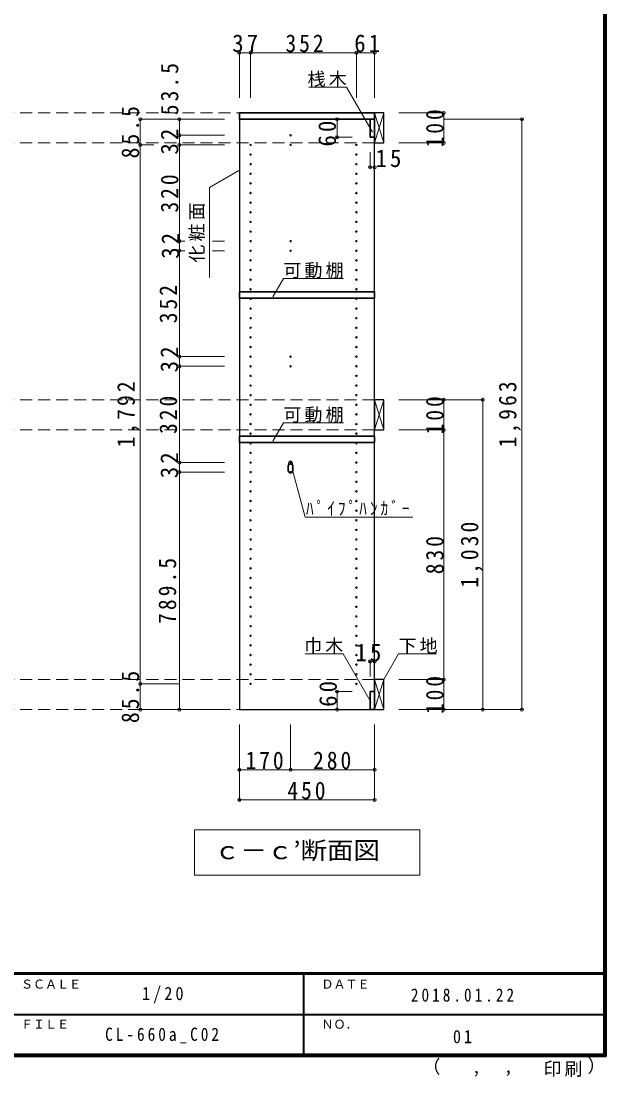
# Model space of a CAD drawing. Units: millimetres at full size, sheet at 1:20; details may follow other scales. Extents: x -3922 to 3878, y -2932 to 2722.
# Drawn here: x 1932 to 3878, y -2932 to 578 of the extents above; entities that cross this region are included whole.
import ezdxf
from ezdxf.enums import TextEntityAlignment as Align

# ---------------------------------------------------------------- set-up
doc = ezdxf.new("R2010")
doc.units = ezdxf.units.MM
doc.header["$LTSCALE"] = 20
doc.header["$PDMODE"] = 32
doc.header["$PDSIZE"] = 10
doc.linetypes.add('DASHED2', pattern=[3, 2, -1])
for name, color, linetype, lineweight in [('0-2', 2, 'Continuous', 35), ('0-4_可動棚', 3, 'Continuous', 25), ('0-5_側板', 4, 'Continuous', 9), ('0-6_パイプハンガー', 4, 'Continuous', 9), ('0-7_桟木・巾木', 2, 'Continuous', 35), ('0-8', 3, 'Continuous', 25), ('0-A_文字', 7, 'Continuous', 18), ('0-B_寸法', 7, 'Continuous', 9), ('F-1_枠', 6, 'Continuous', 40)]:
    doc.layers.add(name, color=color, linetype=linetype, lineweight=lineweight)
doc.layers.add('F-A_文字', color=7, linetype='Continuous')
doc.styles.add('ＭＳ ゴシック', font='')
doc.styles.get('ＭＳ ゴシック').set_extended_font_data('MS Gothic')

msp = doc.modelspace()

# ---------------------------------------------------------------- linework, layer by layer
at = {"layer": '0-2'}
for p, q in [((2658.33, 272.73), (3108.33, 272.73)), ((3108.33, 272.73), (3108.33, 251.73))]:
    msp.add_line(p, q, dxfattribs=at)
msp.add_lwpolyline([(3108.33, 251.73), (2658.33, 251.73), (2658.33, 272.73)], dxfattribs=at)
at = {"layer": '0-4_可動棚', "color": 2, "lineweight": 35}
for p, q in [((2658.33, -343.27), (2658.33, -322.27)), ((2658.33, -343.27), (3108.33, -343.27)), ((2658.33, -823.27), (2658.33, -802.27)), ((2658.33, -823.27), (3108.33, -823.27))]:
    msp.add_line(p, q, dxfattribs=at)
for points in [[(2658.33, -322.27), (3108.33, -322.27), (3108.33, -343.27)], [(2658.33, -802.27), (3108.33, -802.27), (3108.33, -823.27)]]:
    msp.add_lwpolyline(points, dxfattribs=at)
at = {"layer": '0-5_側板', "color": 3, "lineweight": 25}
for p, q in [((3108.33, 251.73), (2658.33, 251.73)), ((3108.33, -1711.27), (3108.33, 251.73))]:
    msp.add_line(p, q, dxfattribs=at)
msp.add_lwpolyline([(2658.33, 251.73), (2658.33, -1711.27), (3108.33, -1711.27)], dxfattribs=at)
at = {"layer": '0-5_側板'}
for centre in [(2828.33, 198.23), (2695.33, 166.23), (2828.33, 166.23), (3047.33, 166.23), (2695.33, 134.23), (3047.33, 134.23), (2695.33, 102.23), (2695.33, 70.23), (3047.33, 102.23), (3047.33, 70.23), (2695.33, 38.23), (3047.33, 38.23), (2695.33, 6.23), (3047.33, 6.23), (2695.33, -25.77), (3047.33, -25.77), (2695.33, -57.77), (3047.33, -57.77), (2695.33, -89.77), (3047.33, -89.77), (2695.33, -121.77), (3047.33, -121.77), (2695.33, -153.77), (2828.33, -153.77), (3047.33, -153.77), (2695.33, -185.77), (2828.33, -185.77), (3047.33, -185.77), (2695.33, -217.77), (3047.33, -217.77), (2695.33, -249.77), (2695.33, -281.77), (3047.33, -249.77), (3047.33, -281.77), (2695.33, -313.77), (3047.33, -313.77), (2695.33, -345.77), (3047.33, -345.77), (2695.33, -377.77), (3047.33, -377.77), (2695.33, -409.77), (3047.33, -409.77), (2695.33, -441.77), (3047.33, -441.77), (2695.33, -473.77), (3047.33, -473.77), (2695.33, -505.77), (3047.33, -505.77), (2695.33, -537.77), (2828.33, -537.77), (3047.33, -537.77), (2695.33, -569.77), (2828.33, -569.77), (3047.33, -569.77), (2695.33, -601.77), (2695.33, -633.77), (3047.33, -601.77), (3047.33, -633.77), (2695.33, -665.77), (3047.33, -665.77), (2695.33, -697.77), (3047.33, -697.77), (2695.33, -729.77), (3047.33, -729.77), (2695.33, -761.77), (3047.33, -761.77), (2695.33, -793.77), (3047.33, -793.77), (2695.33, -825.77), (3047.33, -825.77), (2695.33, -857.77), (3047.33, -857.77), (2695.33, -889.77), (2828.33, -889.77), (3047.33, -889.77), (2695.33, -921.77), (2828.33, -921.77), (3047.33, -921.77), (2695.33, -953.77), (3047.33, -953.77), (2695.33, -985.77), (2695.33, -1017.77), (3047.33, -985.77), (3047.33, -1017.77), (2695.33, -1049.77), (3047.33, -1049.77), (2695.33, -1081.77), (3047.33, -1081.77), (2695.33, -1113.77), (3047.33, -1113.77), (2695.33, -1145.77), (3047.33, -1145.77), (2695.33, -1177.77), (3047.33, -1177.77), (2695.33, -1209.77), (3047.33, -1209.77), (2695.33, -1241.77), (3047.33, -1241.77), (2695.33, -1273.77), (3047.33, -1273.77), (2695.33, -1305.77), (3047.33, -1305.77), (2695.33, -1337.77), (2695.33, -1369.77), (3047.33, -1337.77), (3047.33, -1369.77), (2695.33, -1401.77), (3047.33, -1401.77), (2695.33, -1433.77), (3047.33, -1433.77), (2695.33, -1465.77), (3047.33, -1465.77), (2695.33, -1497.77), (3047.33, -1497.77), (2695.33, -1529.77), (3047.33, -1529.77), (2695.33, -1561.77), (3047.33, -1561.77), (2695.33, -1593.77), (3047.33, -1593.77), (2695.33, -1625.77), (3047.33, -1625.77)]:
    msp.add_circle(centre, 2.5, dxfattribs=at)
at = {"layer": '0-6_パイプハンガー', "color": 2, "lineweight": 35}
for p, q in [((2820.83, -901.77), (2820.83, -916.77)), ((2835.83, -901.77), (2835.83, -916.77))]:
    msp.add_line(p, q, dxfattribs=at)
for centre, start, end in [((2828.33, -901.77), 0, 180), ((2828.33, -916.77), 180, 0)]:
    msp.add_arc(centre, 7.5, start, end, dxfattribs=at)
at = {"layer": '0-6_パイプハンガー', "color": 7, "lineweight": 18}
for centre, radius, start, end in [((2866.94, -903.28), 46.13, 162.96035, 178.115), ((2828.33, -889.77), 5.5, 0, 180), ((2789.73, -903.28), 46.13, 1.885, 17.03965)]:
    msp.add_arc(centre, radius, start, end, dxfattribs=at)
at = {"layer": '0-7_桟木・巾木'}
for p, q in [((3108.33, 251.73), (3093.33, 251.73)), ((3093.33, 191.73), (3093.33, 251.73)), ((3108.33, 251.73), (3108.33, 191.73)), ((3093.33, -1651.27), (3108.33, -1651.27)), ((3108.33, -1651.27), (3108.33, -1711.27))]:
    msp.add_line(p, q, dxfattribs=at)
for points in [[(3108.33, 191.73), (3096.84, 191.73), (3093.33, 191.73)], [(3108.33, -1711.27), (3093.33, -1711.27), (3093.33, -1651.27)]]:
    msp.add_lwpolyline(points, dxfattribs=at)
at = {"layer": '0-8'}
for p, q in [((3108.33, 272.73), (3108.33, 172.73)), ((3138.33, 272.73), (3108.33, 272.73)), ((3138.33, 172.73), (3138.33, 272.73)), ((3108.33, 172.73), (3138.33, 172.73)), ((3108.33, -681.27), (3108.33, -781.27)), ((3138.33, -681.27), (3108.33, -681.27)), ((3138.33, -781.27), (3138.33, -681.27)), ((3108.33, -781.27), (3138.33, -781.27)), ((3108.33, -1611.27), (3108.33, -1711.27)), ((3138.33, -1611.27), (3108.33, -1611.27)), ((3138.33, -1711.27), (3138.33, -1611.27)), ((3108.33, -1711.27), (3138.33, -1711.27))]:
    msp.add_line(p, q, dxfattribs=at)
at = {"layer": '0-8', "color": 7, "lineweight": 18}
for p, q in [((3108.33, 172.73), (3138.33, 272.73)), ((3108.33, 272.73), (3138.33, 172.73)), ((3108.33, -781.27), (3138.33, -681.27)), ((3108.33, -681.27), (3138.33, -781.27)), ((3108.33, -1711.27), (3138.33, -1611.27)), ((3108.33, -1611.27), (3138.33, -1711.27))]:
    msp.add_line(p, q, dxfattribs=at)
at = {"layer": '0-A_文字'}
for p, q in [((2658.33, 82.66), (2558.33, 24.93)), ((2558.33, -275.07), (2558.33, 24.93)), ((2769.52, -338.62), (2804.54, -277.96)), ((3004.54, -277.96), (2804.54, -277.96)), ((2769.52, -818.62), (2804.54, -757.96)), ((3004.54, -757.96), (2804.54, -757.96)), ((2876.58, -1071.77), (2833.51, -911.03)), ((2876.58, -1071.77), (3235.91, -1071.77)), ((3003.56, -1525.68), (2877.53, -1525.68)), ((3096.93, -1687.41), (3003.56, -1525.68)), ((3258.33, -2111.27), (3258.33, -2261.27)), ((2508.33, -2261.27), (3258.33, -2261.27))]:
    msp.add_line(p, q, dxfattribs=at)
for points in [[(3101.66, 208.2), (3014.99, 358.32), (2888.96, 358.32)], [(3138.33, -1611.27), (3187.75, -1525.68), (3313.78, -1525.68)], [(3258.33, -2111.27), (2508.33, -2111.27), (2508.33, -2261.27)]]:
    msp.add_lwpolyline(points, dxfattribs=at)
at = {"layer": '0-B_寸法', "color": 4}
for p, q in [((2658.33, 472.73), (2658.33, 322.73)), ((2658.33, 472.73), (3108.33, 472.73)), ((2695.33, 472.73), (2695.33, 322.73)), ((3047.33, 472.73), (3047.33, 322.73)), ((3108.33, 472.73), (3108.33, 322.73)), ((2328.33, 251.73), (2328.33, -1711.27)), ((2328.33, 251.73), (2458.33, 251.73)), ((2458.33, 251.73), (2458.33, 198.23)), ((2608.33, 251.73), (2458.33, 251.73)), ((2983.33, 251.73), (2983.33, 191.73)), ((2983.33, 251.73), (3033.33, 251.73)), ((3338.33, 272.73), (3188.33, 272.73)), ((3338.33, 272.73), (3338.33, 172.73)), ((3598.33, 251.73), (3338.33, 251.73)), ((3598.33, 251.73), (3598.33, -1711.27)), ((2458.33, 198.23), (2458.33, 166.23)), ((2608.33, 198.23), (2458.33, 198.23)), ((2983.33, 191.73), (3033.33, 191.73)), ((2328.33, 166.23), (2373.35, 166.23)), ((2458.33, 166.23), (2458.33, -153.77)), ((2608.33, 166.23), (2458.33, 166.23)), ((3093.33, 91.73), (3093.33, 141.73)), ((3108.33, 91.73), (3108.33, 141.73)), ((3338.33, 172.73), (3188.33, 172.73)), ((3093.33, 91.73), (3108.33, 91.73)), ((2458.33, -153.77), (2458.33, -185.77)), ((2476.83, -153.77), (2458.33, -153.77)), ((2608.33, -153.77), (2568.58, -153.77)), ((2458.33, -185.77), (2458.33, -537.77)), ((2476.83, -185.77), (2458.33, -185.77)), ((2608.33, -185.77), (2568.58, -185.77)), ((2458.33, -537.77), (2458.33, -569.77)), ((2608.33, -537.77), (2458.33, -537.77)), ((2458.33, -569.77), (2458.33, -889.77)), ((2608.33, -569.77), (2458.33, -569.77)), ((3468.33, -681.27), (3188.33, -681.27)), ((3338.33, -781.27), (3338.33, -681.27)), ((3468.33, -1711.27), (3468.33, -681.27)), ((3338.33, -781.27), (3188.33, -781.27)), ((3338.33, -1611.27), (3338.33, -781.27)), ((2458.33, -889.77), (2458.33, -921.77)), ((2608.33, -889.77), (2458.33, -889.77)), ((2608.33, -921.77), (2458.33, -921.77)), ((2458.33, -1711.27), (2458.33, -921.77)), ((3093.33, -1551.27), (3108.33, -1551.27)), ((3093.33, -1551.27), (3093.33, -1601.27)), ((3108.33, -1551.27), (3108.33, -1601.27)), ((3338.33, -1611.27), (3188.33, -1611.27)), ((3338.33, -1711.27), (3338.33, -1611.27)), ((2328.33, -1625.77), (2458.33, -1625.77)), ((2983.33, -1651.27), (2983.33, -1711.27)), ((2983.33, -1651.27), (3033.33, -1651.27)), ((2328.33, -1711.27), (2458.33, -1711.27)), ((2458.33, -1711.27), (2608.33, -1711.27)), ((2983.33, -1711.27), (3033.33, -1711.27)), ((3598.33, -1711.27), (3188.33, -1711.27)), ((2658.33, -2011.27), (2658.33, -1761.27)), ((2828.33, -1911.27), (2828.33, -1761.27)), ((3108.33, -2011.27), (3108.33, -1761.27)), ((2658.33, -1911.27), (3108.33, -1911.27)), ((2658.33, -2011.27), (3108.33, -2011.27))]:
    msp.add_line(p, q, dxfattribs=at)
at = {"layer": '0-B_寸法', "color": 4, "linetype": 'DASHED2'}
for p, q in [((3108.33, 272.73), (-2930.67, 272.73)), ((3108.33, 172.73), (-2930.67, 172.73)), ((3108.33, -681.27), (-2930.67, -681.27)), ((3108.33, -781.27), (-2930.67, -781.27)), ((3108.33, -1611.27), (-2930.67, -1611.27)), ((3108.33, -1711.27), (-2930.67, -1711.27))]:
    msp.add_line(p, q, dxfattribs=at)
at = {"layer": '0-B_寸法'}
for p in [(2658.33, 472.73), (2695.33, 472.73), (3047.33, 472.73), (3108.33, 472.73), (2328.33, 251.73), (2458.33, 251.73), (2983.33, 251.73), (3338.33, 272.73), (3598.33, 251.73), (2458.33, 198.23), (2983.33, 191.73), (3338.33, 172.73), (2328.33, 166.23), (2458.33, 166.23), (3093.33, 91.73), (3108.33, 91.73), (2458.33, -153.77), (2458.33, -185.77), (2458.33, -537.77), (2458.33, -569.77), (3338.33, -681.27), (3468.33, -681.27), (3338.33, -781.27), (2458.33, -889.77), (2458.33, -921.77), (3093.33, -1551.27), (3108.33, -1551.27), (3338.33, -1611.27), (2328.33, -1625.77), (2983.33, -1651.27), (2328.33, -1711.27), (2458.33, -1711.27), (2983.33, -1711.27), (3338.33, -1711.27), (3468.33, -1711.27), (3598.33, -1711.27), (2658.33, -1911.27), (2828.33, -1911.27), (3108.33, -1911.27), (2658.33, -2011.27), (3108.33, -2011.27)]:
    msp.add_point(p, dxfattribs=at)
at = {"layer": 'F-1_枠'}
for p, q in [((3871.3, 2722.29), (3871.3, -2864.37)), ((3874.63, 2722.29), (3874.63, -2864.37)), ((3877.97, 2722.29), (3877.97, -2864.37)), ((3877.97, -2587.71), (-3922.03, -2587.71)), ((3877.97, -2591.04), (-3922.03, -2591.04)), ((2871.3, -2591.04), (2871.3, -2857.71)), ((-22.03, -2724.37), (3871.3, -2724.38)), ((3877.97, -2857.71), (-3922.03, -2857.71)), ((3877.97, -2861.04), (-3922.03, -2861.04)), ((3877.97, -2864.37), (-3922.03, -2864.37))]:
    msp.add_line(p, q, dxfattribs=at)

# ---------------------------------------------------------------- texts
at = {"layer": '0-A_文字', "style": 'ＭＳ ゴシック', "width": 1.1}
msp.add_text('ｃ－ｃ’断面図', height=58.65, dxfattribs=at).set_placement((2573.33, -2226.27), align=Align.BOTTOM_LEFT)
at = {"layer": '0-A_文字', "char_height": 43.99, "attachment_point": 7, "style": 'ＭＳ ゴシック'}
for s, insert in [('\\T1.17;桟木', (2884.99, 358.32)), ('\\T1.17;可動棚', (2804.54, -277.96)), ('\\T1.17;可動棚', (2804.54, -757.96)), ('\\T1.39;\\W0.85;ﾊﾟｲﾌﾟﾊﾝｶﾞｰ', (2879.68, -1066.3)), ('\\T1.17;巾木', (2873.56, -1525.68)), ('\\T1.17;下地', (3187.75, -1525.68))]:
    msp.add_mtext(s, dxfattribs=dict(at, insert=insert))
at = {"layer": '0-A_文字', "insert": (2543.33, -225.07), "char_height": 43.99, "attachment_point": 7, "rotation": 90, "style": 'ＭＳ ゴシック'}
msp.add_mtext('\\T1.17;化粧面', dxfattribs=at)
at = {"layer": '0-B_寸法', "char_height": 58.65, "attachment_point": 7, "style": 'ＭＳ ゴシック'}
for s, insert in [('\\T1.27;\\W0.95;37', (2634.33, 473.94)), ('\\T1.27;\\W0.9;352', (2811.33, 473.94)), ('\\T1.27;\\W0.95;61', (3040.33, 473.94)), ('\\T1.27;\\W0.95;15', (3111.23, 91.73)), ('\\T1.27;\\W0.95;15', (3044.49, -1551.27)), ('\\T1.27;\\W0.9;170', (2678.33, -1910.06)), ('\\T1.27;\\W0.9;280', (2903.33, -1910.06)), ('\\T1.27;\\W0.9;450', (2817.79, -2010.06))]:
    msp.add_mtext(s, dxfattribs=dict(at, insert=insert))
at = {"layer": '0-B_寸法', "char_height": 58.65, "attachment_point": 7, "rotation": 90, "style": 'ＭＳ ゴシック'}
for s, insert in [('\\T1.28;\\W0.9;53.5', (2455.72, 264.81)), ('\\T1.28;\\W0.9;85.5', (2325.01, 121.48)), ('\\T1.27;\\W0.9;100', (3338.33, 157.73)), ('\\T1.27;\\W0.95;32', (2455.72, 134.1)), ('\\T1.27;\\W0.95;60', (2980.13, 160.86)), ('\\T1.27;\\W0.9;320', (2455.72, -58.77)), ('\\T1.27;\\W0.95;32', (2458.33, -212.27)), ('\\T1.27;\\W0.9;352', (2451.42, -426.77)), ('\\T1.27;\\W0.95;32', (2454.82, -589.89)), ('\\T1.28;\\W0.9;1,792', (2325.01, -839.77)), ('\\T1.28;\\W0.9;1,963', (3595.01, -839.77)), ('\\T1.27;\\W0.9;320', (2451.42, -794.77)), ('\\T1.27;\\W0.9;100', (3338.33, -796.27)), ('\\T1.27;\\W0.95;32', (2454.82, -941.89)), ('\\T1.28;\\W0.9;1,030', (3468.33, -1306.27)), ('\\T1.27;\\W0.9;830', (3338.33, -1261.27)), ('\\T1.28;\\W0.9;789.5', (2448.33, -1426.52)), ('\\T1.28;\\W0.9;85.5', (2325.01, -1756.02)), ('\\T1.27;\\W0.9;100', (3338.33, -1726.27)), ('\\T1.27;\\W0.95;60', (2983.33, -1702.05))]:
    msp.add_mtext(s, dxfattribs=dict(at, insert=insert))
at = {"layer": 'F-A_文字', "style": 'ＭＳ ゴシック'}
for s, height, p in [('ＳＣＡＬＥ', 29.33, (1931.3, -2647.71)), ('ＤＡＴＥ', 29.33, (2931.3, -2647.71)), ('ＦＩＬＥ', 29.33, (1931.3, -2781.04)), ('ＮＯ．', 29.33, (2931.3, -2781.04)), ('（', 43.99, (3267.32, -2933.25)), ('）', 43.99, (3816.9, -2930.46)), (',', 43.99, (3432.15, -2933.25)), (',', 43.99, (3538.1, -2931.39))]:
    msp.add_text(s, height=height, dxfattribs=at).set_placement(p, align=Align.BOTTOM_LEFT)
at = {"layer": 'F-A_文字', "char_height": 43.99, "attachment_point": 7, "style": 'ＭＳ ゴシック'}
for s, insert in [('\\T1.38;\\W0.9;1/20', (2333.8, -2687.71)), ('\\T1.39;\\W0.85;2018.01.22', (3228.8, -2682.71)), ('\\T1.39;\\W0.85;CL-660a_C02', (2211.3, -2821.04)), ('\\T1.36;\\W0.9;01', (3368.8, -2821.04)), ('\\T1.17;印刷', (3670.07, -2932.32))]:
    msp.add_mtext(s, dxfattribs=dict(at, insert=insert))

doc.saveas('drawing.dxf')
